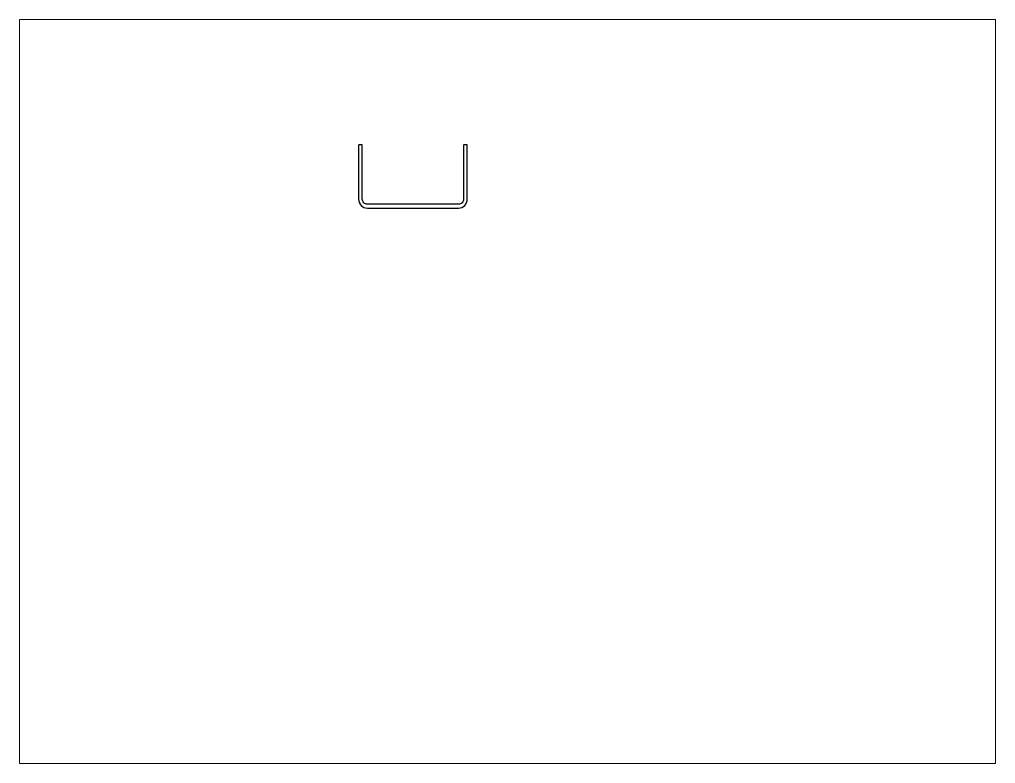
# Paper-space layout 'Layout1' of a CAD drawing. Extents: x 27 to 240, y 20 to 183.
# The model-space entities are those that its viewports show. They can reach past a viewport. Long polylines and large blocks are cut down to what shows.
import ezdxf

# ---------------------------------------------------------------- set-up
doc = ezdxf.new("R2010")
doc.units = 0
doc.header["$LTSCALE"] = 15
doc.layers.get('0').update_dxf_attribs({"linetype": 'CONTINUOUS'})
doc.layers.add('KALIN_CIZGI', color=7, linetype='CONTINUOUS')

msp = doc.modelspace()

# ---------------------------------------------------------------- linework, layer by layer
at = {"layer": 'KALIN_CIZGI', "ltscale": 0.2}
msp.add_lwpolyline([(135.13, 204.28, -0.414214), (133.13, 206.28), (133.13, 227.48, 0.414214), (132.83, 227.78), (131.93, 227.78, 0.414214), (131.63, 227.48), (131.63, 206.28, 0.414214), (135.13, 202.78), (171.13, 202.78, 0.414214), (174.63, 206.28), (174.63, 227.48, 0.414214), (174.33, 227.78), (173.43, 227.78, 0.414214), (173.13, 227.48), (173.13, 206.28, -0.414214), (171.13, 204.28)], format="xyb", close=True, dxfattribs=at)

psp = doc.layouts.get("Layout1")

# ---------------------------------------------------------------- viewports
at = {"layer": '0', "color": 0, "linetype": 'BYBLOCK', "ltscale": 0.05}
psp.add_viewport(center=(133.35, 101.6), size=(213.36, 162.56), view_center_point=(190.51, 130.3), view_height=293.8955, dxfattribs=at)

doc.saveas('drawing.dxf')
